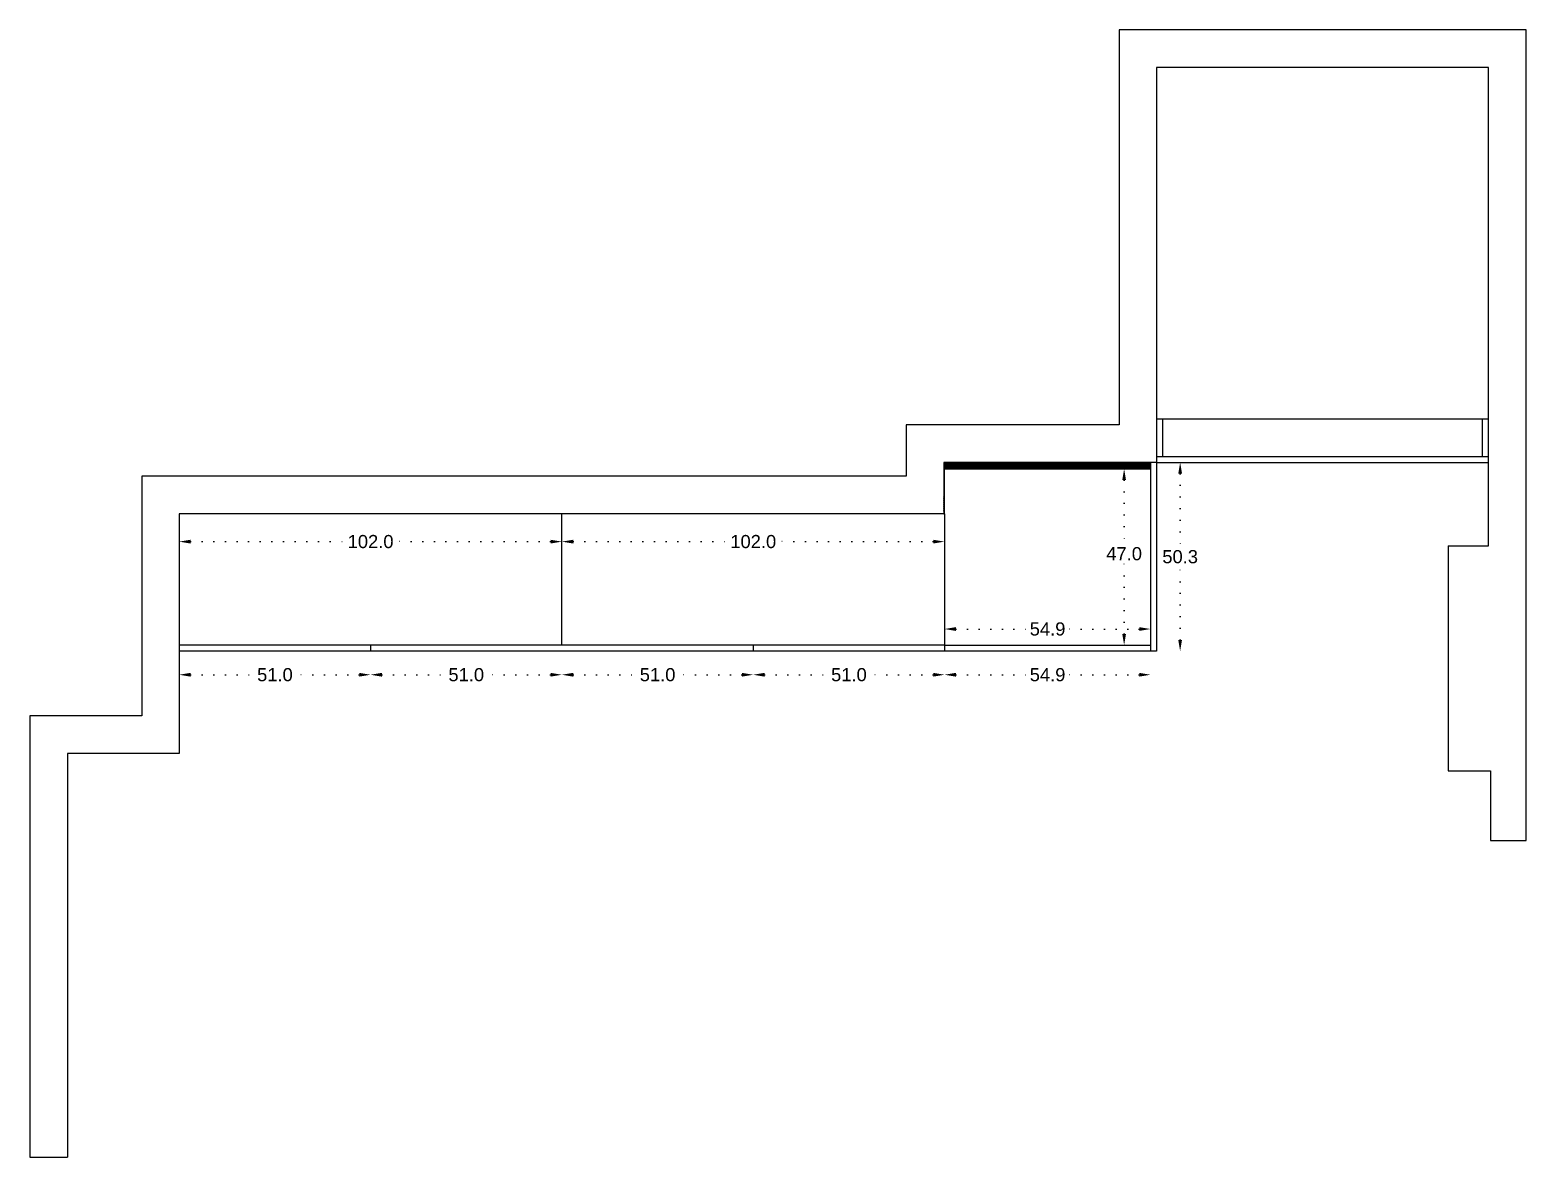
# Model space of a CAD drawing. Header units: inches. Extents: x 168 to 5693, y 62 to 1947.
# Drawn here: x 1266.5 to 1665.3, y 174.3 to 474.8 of the extents above; entities that cross this region are included whole.
import ezdxf

# ---------------------------------------------------------------- set-up
doc = ezdxf.new("R2010")
doc.units = ezdxf.units.IN
doc.header["$MEASUREMENT"] = 0
doc.linetypes.add('ACAD_ISO07W100', pattern=[3, 0, -3])
doc.styles.get("Standard").update_dxf_attribs({"font": 'arial.ttf'})
doc.dimstyles.get("Standard").update_dxf_attribs({"dimtxt": 3.5, "dimasz": 3, "dimexe": 0.18, "dimexo": 0.0625, "dimgap": 0.09, "dimtad": 0, "dimtih": 1, "dimtoh": 1, "dimdec": 1, "dimzin": 0, "dimdsep": 46, "dimtxsty": 'Standard', "dimcen": 0.09, "dimse1": 1, "dimse2": 1, "dimadec": 0, "dimazin": 0, "dimtfac": 1, "dimtdec": 1, "dimtofl": 0, "dimtmove": 0, "dimatfit": 3, "dimfxl": 1, "dimtolj": 1, "dimtzin": 0, "dimarcsym": 0})

# ---------------------------------------------------------------- blocks, each defined once
blk = doc.blocks.new('*D39')
at = {"color": 0, "linetype": 'ACAD_ISO07W100', "lineweight": -2, "transparency": 16777216}
for p, q in [((1513.3, 315.09), (1533.11, 315.09)), ((1562.2, 315.09), (1542.39, 315.09))]:
    blk.add_line(p, q, dxfattribs=at)
at = {"color": 0, "transparency": 16777216}
for points in [[(1513.3, 315.59), (1513.3, 314.59), (1510.3, 315.09)], [(1562.2, 315.59), (1562.2, 314.59), (1565.2, 315.09)]]:
    blk.add_solid(points, dxfattribs=at)
at = {"layer": 'Defpoints', "color": 0, "transparency": 16777216}
for p in [(1510.3, 315.09), (1510.3, 309.21), (1565.2, 309.21)]:
    blk.add_point(p, dxfattribs=at)
at = {"color": 0, "transparency": 16777216, "insert": (1537.75, 315.09), "char_height": 3.5, "attachment_point": 5}
blk.add_mtext('\\A1;54.9', dxfattribs=at)
blk = doc.blocks.new('*D42')
at = {"color": 0, "linetype": 'ACAD_ISO07W100', "lineweight": -2, "transparency": 16777216}
for p, q in [((1309.3, 338.39), (1351.47, 338.39)), ((1405.3, 338.39), (1363.12, 338.39))]:
    blk.add_line(p, q, dxfattribs=at)
at = {"color": 0, "transparency": 16777216}
for points in [[(1309.3, 338.89), (1309.3, 337.89), (1306.3, 338.39)], [(1405.3, 338.89), (1405.3, 337.89), (1408.3, 338.39)]]:
    blk.add_solid(points, dxfattribs=at)
at = {"layer": 'Defpoints', "color": 0, "transparency": 16777216}
for p in [(1306.3, 345.81), (1408.3, 345.81), (1408.3, 338.39)]:
    blk.add_point(p, dxfattribs=at)
at = {"color": 0, "transparency": 16777216, "insert": (1357.3, 338.39), "char_height": 3.5, "attachment_point": 5}
blk.add_mtext('\\A1;102.0', dxfattribs=at)
blk = doc.blocks.new('*D43')
at = {"color": 0, "linetype": 'ACAD_ISO07W100', "lineweight": -2, "transparency": 16777216}
for p, q in [((1411.3, 338.39), (1453.47, 338.39)), ((1507.3, 338.39), (1465.12, 338.39))]:
    blk.add_line(p, q, dxfattribs=at)
at = {"color": 0, "transparency": 16777216}
for points in [[(1411.3, 338.89), (1411.3, 337.89), (1408.3, 338.39)], [(1507.3, 338.89), (1507.3, 337.89), (1510.3, 338.39)]]:
    blk.add_solid(points, dxfattribs=at)
at = {"layer": 'Defpoints', "color": 0, "transparency": 16777216}
for p in [(1408.3, 345.81), (1510.3, 345.81), (1510.3, 338.39)]:
    blk.add_point(p, dxfattribs=at)
at = {"color": 0, "transparency": 16777216, "insert": (1459.3, 338.39), "char_height": 3.5, "attachment_point": 5}
blk.add_mtext('\\A1;102.0', dxfattribs=at)
blk = doc.blocks.new('*D44')
at = {"color": 0, "linetype": 'ACAD_ISO07W100', "lineweight": -2, "transparency": 16777216}
for p, q in [((1309.3, 302.9), (1327.17, 302.9)), ((1354.3, 302.9), (1336.43, 302.9))]:
    blk.add_line(p, q, dxfattribs=at)
at = {"color": 0, "transparency": 16777216}
for points in [[(1309.3, 303.4), (1309.3, 302.4), (1306.3, 302.9)], [(1354.3, 303.4), (1354.3, 302.4), (1357.3, 302.9)]]:
    blk.add_solid(points, dxfattribs=at)
at = {"layer": 'Defpoints', "color": 0, "transparency": 16777216}
for p in [(1357.3, 309.21), (1357.3, 302.9), (1306.3, 281.91)]:
    blk.add_point(p, dxfattribs=at)
at = {"color": 0, "transparency": 16777216, "insert": (1331.8, 302.9), "char_height": 3.5, "attachment_point": 5}
blk.add_mtext('\\A1;51.0', dxfattribs=at)
blk = doc.blocks.new('*D45')
at = {"color": 0, "linetype": 'ACAD_ISO07W100', "lineweight": -2, "transparency": 16777216}
for p, q in [((1360.3, 302.9), (1378.17, 302.9)), ((1405.3, 302.9), (1387.43, 302.9))]:
    blk.add_line(p, q, dxfattribs=at)
at = {"color": 0, "transparency": 16777216}
for points in [[(1360.3, 303.4), (1360.3, 302.4), (1357.3, 302.9)], [(1405.3, 303.4), (1405.3, 302.4), (1408.3, 302.9)]]:
    blk.add_solid(points, dxfattribs=at)
at = {"layer": 'Defpoints', "color": 0, "transparency": 16777216}
for p in [(1357.3, 309.21), (1408.3, 310.81), (1408.3, 302.9)]:
    blk.add_point(p, dxfattribs=at)
at = {"color": 0, "transparency": 16777216, "insert": (1382.8, 302.9), "char_height": 3.5, "attachment_point": 5}
blk.add_mtext('\\A1;51.0', dxfattribs=at)
blk = doc.blocks.new('*D46')
at = {"color": 0, "linetype": 'ACAD_ISO07W100', "lineweight": -2, "transparency": 16777216}
for p, q in [((1411.3, 302.9), (1429.17, 302.9)), ((1456.3, 302.9), (1438.43, 302.9))]:
    blk.add_line(p, q, dxfattribs=at)
at = {"color": 0, "transparency": 16777216}
for points in [[(1411.3, 303.4), (1411.3, 302.4), (1408.3, 302.9)], [(1456.3, 303.4), (1456.3, 302.4), (1459.3, 302.9)]]:
    blk.add_solid(points, dxfattribs=at)
at = {"layer": 'Defpoints', "color": 0, "transparency": 16777216}
for p in [(1408.3, 310.81), (1459.3, 309.21), (1459.3, 302.9)]:
    blk.add_point(p, dxfattribs=at)
at = {"color": 0, "transparency": 16777216, "insert": (1433.8, 302.9), "char_height": 3.5, "attachment_point": 5}
blk.add_mtext('\\A1;51.0', dxfattribs=at)
blk = doc.blocks.new('*D47')
at = {"color": 0, "linetype": 'ACAD_ISO07W100', "lineweight": -2, "transparency": 16777216}
for p, q in [((1462.3, 302.9), (1480.17, 302.9)), ((1507.3, 302.9), (1489.43, 302.9))]:
    blk.add_line(p, q, dxfattribs=at)
at = {"color": 0, "transparency": 16777216}
for points in [[(1462.3, 303.4), (1462.3, 302.4), (1459.3, 302.9)], [(1507.3, 303.4), (1507.3, 302.4), (1510.3, 302.9)]]:
    blk.add_solid(points, dxfattribs=at)
at = {"layer": 'Defpoints', "color": 0, "transparency": 16777216}
for p in [(1459.3, 309.21), (1510.3, 309.21), (1510.3, 302.9)]:
    blk.add_point(p, dxfattribs=at)
at = {"color": 0, "transparency": 16777216, "insert": (1484.8, 302.9), "char_height": 3.5, "attachment_point": 5}
blk.add_mtext('\\A1;51.0', dxfattribs=at)
blk = doc.blocks.new('*D48')
at = {"color": 0, "linetype": 'ACAD_ISO07W100', "lineweight": -2, "transparency": 16777216}
for p, q in [((1513.3, 302.9), (1533.11, 302.9)), ((1562.2, 302.9), (1542.39, 302.9))]:
    blk.add_line(p, q, dxfattribs=at)
at = {"color": 0, "transparency": 16777216}
for points in [[(1513.3, 303.4), (1513.3, 302.4), (1510.3, 302.9)], [(1562.2, 303.4), (1562.2, 302.4), (1565.2, 302.9)]]:
    blk.add_solid(points, dxfattribs=at)
at = {"layer": 'Defpoints', "color": 0, "transparency": 16777216}
for p in [(1510.3, 309.21), (1565.2, 309.21), (1565.2, 302.9)]:
    blk.add_point(p, dxfattribs=at)
at = {"color": 0, "transparency": 16777216, "insert": (1537.75, 302.9), "char_height": 3.5, "attachment_point": 5}
blk.add_mtext('\\A1;54.9', dxfattribs=at)
blk = doc.blocks.new('*D49')
at = {"color": 0, "linetype": 'ACAD_ISO07W100', "lineweight": -2, "transparency": 16777216}
for p, q in [((1558.16, 354.81), (1558.16, 337.04)), ((1558.16, 313.81), (1558.16, 333.29))]:
    blk.add_line(p, q, dxfattribs=at)
at = {"color": 0, "transparency": 16777216}
for points in [[(1557.66, 354.81), (1558.66, 354.81), (1558.16, 357.81)], [(1557.66, 313.81), (1558.66, 313.81), (1558.16, 310.81)]]:
    blk.add_solid(points, dxfattribs=at)
at = {"layer": 'Defpoints', "color": 0, "transparency": 16777216}
for p in [(1558.16, 357.81), (1565.2, 357.81), (1565.2, 310.81)]:
    blk.add_point(p, dxfattribs=at)
at = {"color": 0, "transparency": 16777216, "insert": (1558.16, 335.16), "char_height": 3.5, "attachment_point": 5}
blk.add_mtext('\\A1;47.0', dxfattribs=at)
blk = doc.blocks.new('*D50')
at = {"color": 0, "linetype": 'ACAD_ISO07W100', "lineweight": -2, "transparency": 16777216}
for p, q in [((1573.09, 356.51), (1573.09, 336.24)), ((1573.09, 312.21), (1573.09, 332.48))]:
    blk.add_line(p, q, dxfattribs=at)
at = {"color": 0, "transparency": 16777216}
for points in [[(1572.59, 356.51), (1573.59, 356.51), (1573.09, 359.51)], [(1572.59, 312.21), (1573.59, 312.21), (1573.09, 309.21)]]:
    blk.add_solid(points, dxfattribs=at)
at = {"layer": 'Defpoints', "color": 0, "transparency": 16777216}
for p in [(1566.8, 359.51), (1566.8, 309.21), (1573.09, 309.21)]:
    blk.add_point(p, dxfattribs=at)
at = {"color": 0, "transparency": 16777216, "insert": (1573.09, 334.36), "char_height": 3.5, "attachment_point": 5}
blk.add_mtext('\\A1;50.3', dxfattribs=at)

msp = doc.modelspace()

# ---------------------------------------------------------------- hatches: boundary and pattern name
h = msp.add_hatch()
h.set_pattern_fill('ANSI31', color=256)
h.paths.add_polyline_path([(1565.2, 359.51), (1510.1, 359.51), (1510.1, 345.81), (1510.3, 345.81), (1510.3, 357.81), (1565.2, 357.81)])

# ---------------------------------------------------------------- linework, layer by layer
for p, q in [((1665.3, 474.81), (1556.8, 474.81)), ((1556.8, 474.81), (1556.8, 369.51)), ((1665.3, 258.69), (1665.3, 474.81)), ((1655.3, 464.81), (1566.8, 464.81)), ((1566.8, 464.81), (1566.8, 359.51)), ((1655.3, 337.31), (1655.3, 464.81)), ((1566.8, 371.11), (1655.3, 371.11)), ((1568.4, 371.11), (1568.4, 361.11)), ((1653.7, 361.11), (1653.7, 371.11)), ((1556.8, 369.51), (1500.1, 369.51)), ((1500.1, 369.51), (1500.1, 355.81)), ((1566.8, 359.51), (1510.1, 359.51)), ((1510.1, 359.51), (1510.1, 345.81)), ((1565.2, 359.51), (1565.2, 309.21)), ((1566.8, 361.11), (1655.3, 361.11)), ((1566.8, 359.51), (1655.3, 359.51)), ((1566.8, 359.51), (1566.8, 309.21)), ((1500.1, 355.81), (1296.3, 355.81)), ((1296.3, 355.81), (1296.3, 291.91)), ((1510.3, 345.81), (1510.3, 357.81)), ((1510.3, 357.81), (1565.2, 357.81)), ((1510.1, 345.81), (1306.3, 345.81)), ((1306.3, 345.81), (1306.3, 281.91)), ((1408.3, 310.81), (1408.3, 345.81)), ((1510.1, 345.81), (1510.3, 345.81)), ((1510.3, 345.81), (1510.3, 309.21)), ((1644.5, 337.31), (1655.3, 337.31)), ((1644.5, 337.31), (1644.5, 277.31)), ((1510.3, 310.81), (1306.3, 310.81)), ((1566.8, 309.21), (1306.3, 309.21)), ((1357.3, 310.81), (1357.3, 309.21)), ((1459.3, 310.81), (1459.3, 309.21)), ((1510.3, 310.81), (1565.2, 310.81)), ((1296.3, 291.91), (1266.5, 291.91)), ((1266.5, 291.91), (1266.5, 174.31)), ((1306.3, 281.91), (1276.5, 281.91)), ((1276.5, 281.91), (1276.5, 174.31)), ((1644.5, 277.31), (1655.8, 277.31)), ((1655.8, 277.31), (1655.8, 258.69)), ((1655.8, 258.69), (1665.3, 258.69)), ((1266.5, 174.31), (1276.5, 174.31))]:
    msp.add_line(p, q)

# ---------------------------------------------------------------- dimensions: what is measured, and where the dimension line sits
dim = msp.add_linear_dim(base=(1573.09, 309.21), p1=(1566.8, 359.51), p2=(1566.8, 309.21), angle=90, dimstyle='Standard')
dim.commit()
dim.dimension.update_dxf_attribs({"geometry": '*D50', "text_midpoint": (1573.09, 334.36)})
dim = msp.add_linear_dim(base=(1558.16, 357.81), p1=(1565.2, 310.81), p2=(1565.2, 357.81), angle=270, dimstyle='Standard')
dim.commit()
dim.dimension.update_dxf_attribs({"geometry": '*D49', "text_midpoint": (1558.16, 335.16), "dimtype": 160})
for base, p1, p2, picture, middle in [((1408.3, 338.39), (1306.3, 345.81), (1408.3, 345.81), '*D42', (1357.3, 338.39)), ((1510.3, 338.39), (1408.3, 345.81), (1510.3, 345.81), '*D43', (1459.3, 338.39)), ((1510.3, 315.09), (1565.2, 309.21), (1510.3, 309.21), '*D39', (1537.75, 315.09)), ((1357.3, 302.9), (1306.3, 281.91), (1357.3, 309.21), '*D44', (1331.8, 302.9)), ((1408.3, 302.9), (1357.3, 309.21), (1408.3, 310.81), '*D45', (1382.8, 302.9)), ((1459.3, 302.9), (1408.3, 310.81), (1459.3, 309.21), '*D46', (1433.8, 302.9)), ((1510.3, 302.9), (1459.3, 309.21), (1510.3, 309.21), '*D47', (1484.8, 302.9)), ((1565.2, 302.9), (1510.3, 309.21), (1565.2, 309.21), '*D48', (1537.75, 302.9))]:
    dim = msp.add_linear_dim(base=base, p1=p1, p2=p2, dimstyle='Standard')
    dim.commit()
    dim.dimension.update_dxf_attribs({"geometry": picture, "text_midpoint": middle})

doc.saveas('drawing.dxf')
